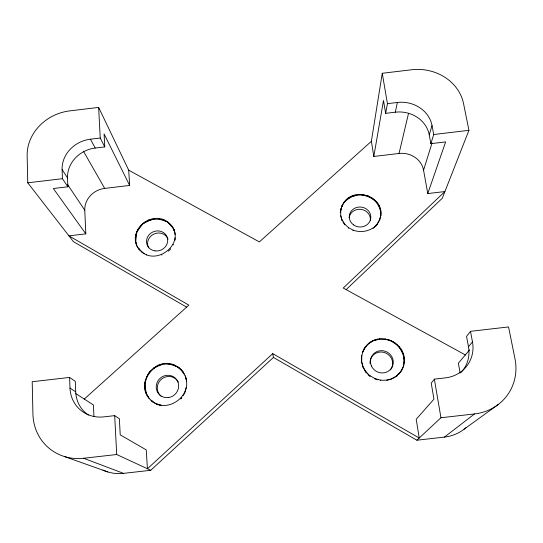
<?xml version="1.0" encoding="UTF-8"?>
<svg xmlns="http://www.w3.org/2000/svg" width="543" height="543" viewBox="0 0 543 543"><rect width="100%" height="100%" fill="white"/><g stroke="black" fill="none" stroke-linecap="round" stroke-linejoin="round"><path stroke-width="0.81" d="M144.825 389.005L145.572 380.175M152.902 402.058L151.701 400.836C167.285 414.424 192.921 395.63 185.367 376.625L186.575 379.625M135.621 241.744L136.761 231.929M144.54 253.791L142.381 252.536L138.648 248.45C154.782 270.224 190.24 240.624 168.215 222.325C150.995 208.899 125.019 232.112 139.537 250.031M175.131 237.786L174.989 240.237L174.731 239.653M158.257 404.963C123.661 388.374 162.656 342.925 184.355 373.937M375.756 226.221C397.435 198.175 345.104 178.396 340.217 212.625M340.99 208.566L340.665 210.935L342.07 205.614M340.726 210.297L340.739 215.171L342.049 220.519L340.678 215.795M341.404 207.27L344.669 201.433M403.571 366.274L404.243 361.455M344.696 224.775L344.771 224.157L342.117 219.895M343.305 203.333L348.273 198.697L348.355 198.039M361.747 355.278L361.631 362.113L361.686 356.303L361.577 356.683C368.032 323.384 416.854 341.554 401.318 371.283M348.45 228.27L348.525 227.66L344.771 224.157M347.208 199.288L352.78 196.308L352.869 195.643M351.586 196.62L357.81 195.08L357.905 194.414M353.038 230.755L353.126 230.151L348.525 227.66M465.534 355.034L343.224 288.041L444.914 191.543L427.775 193.566L423.554 170.149A21.496 19.467 7.7 0 0 399.051 153.465L373.815 156.459L371.371 141.302L382.258 73.285L411.594 69.762A45.408 40.08 6.3 0 1 463.539 103.55L468.935 130.327L442.28 198.276L346.183 289.575M357.81 195.08L363.029 195.1L363.138 194.435M373.815 156.459L383.487 100.475L385.659 113.344L395.338 112.184A29.743 26.621 6 0 1 429.235 134.834L430.87 143.664L445.627 141.913L427.775 193.566M374.731 200.238L368.093 196.356L368.208 195.697M385.659 113.344L387.43 103.652L382.258 73.285M377.494 203.469L372.661 198.779L372.783 198.12M380.494 209.36L376.421 202.206L376.55 201.555M395.338 112.184L397.333 102.464L387.43 103.652M373.109 228.406L376.93 224.327L379.509 220.078L380.792 215.354M380.942 213.494L379.252 205.763M374.337 227.252L376.93 224.327M380.704 210.467L380.65 215.985L380.928 214.852M379.509 220.078L379.367 220.702L379.957 219.677M399.051 153.465L408.519 113.378M363.063 351.09L362.324 352.604M364.312 348.226L362.955 351.477L365.785 346.454M429.235 134.834L432.024 125.514A30.428 27.13 5.8 0 0 397.333 102.464M430.87 143.664L433.708 134.515L432.024 125.514M364.76 347.764L369.654 342.694M423.554 170.149L432.079 142.884M148.314 373.747L144.689 383.48L146.257 393.621M363.24 367.041L365.968 372.172L363.124 367.394L361.74 361.74M183.039 395.698L184.756 393.003L186.215 387.403M368.405 343.753L374.412 340.074M146.766 221.272C138.065 225.8 133.062 236.524 136.958 245.87M373.007 340.821L379.584 339.165L379.733 338.751M368.785 375.22L369.966 376.116L366.084 371.826M385.272 338.825L385.109 339.232L379.584 339.165M386.555 339.436L385.109 339.232L390.478 340.692L390.648 340.285M395.514 343.033L395.338 343.441L401.182 349.577M342.002 206.259L342.653 204.792M380.283 380.453L380.433 380.12C387.824 381.071 395.474 378.2 400.15 372.335L399.091 373.822M403.727 355.326L399.349 347.296L399.539 346.902M404.277 360.118L402.438 351.626M391.455 378.858L391.286 379.197L395.399 376.896M404.012 356.894L403.958 362.717L404.155 362.351M397.218 375.851L396.085 376.516L396.268 376.17M403.259 366.837L399.96 372.688L396.085 376.516M146.345 377.494L151.49 370.048M137.094 231.42L142.877 223.702L152.332 219.216M273.428 357.443L150.744 470.286L123.546 473.36L83.608 458.265A50.798 47.18 -48.9 0 1 32.926 414.004L32.207 381.729L69.613 377.426L69.999 388.089A33.374 31.209 -45.3 0 0 103.801 416.875L114.682 415.633L119.365 418.728L120.234 434.868L146.243 449.882L147.424 468.745L272.742 353.636L273.428 357.443L416.888 440.21L444.412 437.101L474.507 413.942A51.218 47.872 32.6 0 0 514.995 358.869L508.56 326.94L470.496 331.318L466.552 336.422L468.466 346.753A32.784 30.897 29.1 0 1 461.041 372.518M470.496 331.318L472.478 341.886A33.605 31.616 28.5 0 1 445.389 377.874L434.366 379.136L431.244 383.148L433.952 399.18L416.209 419.264L419.237 438.025L272.742 353.636M365.67 346.848L366.539 345.742M468.466 346.753L472.478 341.886M180.812 398.867L181.756 397.727L181.498 397.428M344.601 202.084L345.64 200.835M469.607 349.855L458.353 363.213L460.138 373.095M399.96 372.688L400.863 371.751M376.794 224.945L377.656 224.096M148.633 373.095L156.533 366.267M180.581 398.827L181.756 397.727M416.888 440.21L440.943 417.75L474.507 413.942M84.226 399.105L188.849 305.118L68.92 235.845L85.821 233.857L84.769 210.229L67.447 184.328M371.371 141.302L259.364 241.913L128.705 170.176L98.643 107.405L69.667 110.894A45.008 39.612 -23.7 0 0 27.15 155.698L27.754 182.815L73.448 241.683L186.785 307.25M168.276 251.226L170.502 249.237L170.237 248.674M369.525 343.101L371.236 341.839M464.075 429.208L498.42 404.365M348.273 198.697L350.988 196.783M153.011 368.609L162.405 364.027M373.238 227.795C367.38 231.8 359.758 232.601 353.126 230.151M374.276 340.481L377.609 339.178M352.78 196.308L355.936 195.107M157.124 365.839L164.353 364.014L171.88 364.401M147.329 220.892L154.171 219.189L160.959 219.433M386.664 380.351L390.512 379.387M67.868 186.785L62.425 178.688L62.099 169.592A30.191 26.838 -23.3 0 1 90.45 139.191L100.238 138.024L104.779 146.909L95.208 148.049A29.519 26.342 -23.4 0 0 67.529 177.866L67.868 186.785L53.336 188.516L85.821 233.857M27.754 182.815L62.425 178.688M433.708 134.515L468.935 130.327M84.769 210.229A21.333 19.276 -24.9 0 1 104.69 188.401L129.662 185.434L128.705 170.176M83.608 458.265L116.704 454.511L150.744 470.286M361.204 194.679L365.758 195.439M159.683 405.18L161.108 405.39M363.029 195.1L371.29 197.577M173.339 228.291L167.224 221.727L159.303 219.216L159.018 218.598M167.916 363.606L178.165 366.973M380.433 380.12L374.989 378.607L370.095 375.776M374.846 378.939L377.955 379.808M155.291 403.395L161.067 405.282M64.502 456.554L107.792 471.935M388.727 339.742L393.872 342.083M366.993 195.799L368.093 196.356M162.622 219.65C169.09 222.148 174.473 227.32 175.104 234.549M390.478 340.692L397.103 344.751M173.285 364.611C176.679 366.905 181.226 368.358 183.134 372.22L178.606 367.428M75.837 393.621L93.43 404.969L93.946 416.59M69.999 388.089L75.701 391.808A32.56 30.51 -45.8 0 0 88.407 415.083M69.613 377.426L75.307 381.383L75.701 391.808M150.927 400.225L152.013 401.128M371.745 197.978L372.661 198.779M148.069 396.865L149.298 398.867M145.646 392.053L148.395 397.164L146.793 394.836M366.539 372.736L369.966 376.116M149.759 371.371L150.072 371.717M153.852 367.604L154.158 367.957M158.732 364.977L159.031 365.33M164.061 363.654L164.353 364.014M365.059 371.018L365.968 372.172M169.497 363.735L169.776 364.095M174.67 365.208L174.941 365.568M179.238 367.984L179.495 368.337M137.087 246.434L138.967 249.02M375.756 201.215L376.421 202.206M62.099 169.592L67.529 177.866M398.637 346.19L399.349 347.296M342.932 221.938L344.255 224.062M83.446 151.212L104.69 188.401M136.374 244.167L136.7 244.737L135.893 242.497M142.062 251.979L142.381 252.536M135.39 239.409L135.716 239.992M146.386 254.491L146.698 255.047M135.757 234.515L136.083 235.099M137.44 229.804L137.766 230.402M90.45 139.191L95.208 148.049M140.325 225.61L140.644 226.214M182.882 371.874L185.611 376.964L186.588 381.491M144.207 222.202L144.519 222.806M161.658 254.599L161.943 255.156M129.662 185.434L104.08 133.938L104.779 146.909M148.83 219.8L149.128 220.417M153.879 218.578L154.171 219.189M173.102 244.404L173.36 244.981M163.905 219.874L164.176 220.492M168.215 222.325L168.479 222.935M171.649 225.779L171.907 226.383M173.97 230.015L174.228 230.612L173.814 228.929M145.286 390.349L145.972 392.358M378.559 204.738L379.116 206.408M401.84 350.771L402.241 352.013M361.842 362.867L363.124 367.394M185.312 375.708L185.611 376.964M434.366 379.136L440.943 417.75M361.319 359.982L361.631 362.113M98.643 107.405L100.238 138.024M114.682 415.633L116.704 454.511M177.602 380.908A11.369 10.894 -44.3 0 1 178.348 382.129M161.088 396.268A11.369 10.894 -44.3 0 1 160.735 379.835A11.369 10.894 -44.3 0 1 177.174 380.344M349.068 217.811A10.717 9.93 5.5 0 1 360.993 209.347A10.717 9.93 5.5 0 1 370.326 220.506M465.833 427.769A42.089 39.815 37.3 0 1 444.412 437.101M123.546 473.36A41.784 39.361 -53.3 0 1 102.898 470.062M148.646 247.866A10.663 9.862 -23 0 1 154.049 233.972A10.663 9.862 -23 0 1 168.072 239.171M370.048 363.606A11.423 10.982 27.4 0 1 384.451 352.536A11.423 10.982 27.4 0 1 390.465 369.932M168.255 397.591A11.451 10.969 -44.1 0 0 176.685 379.754A11.451 10.969 -44.1 0 0 157.307 382.048A11.451 10.969 -44.1 0 0 168.255 397.591M353.602 224.924A10.792 9.991 5.5 0 0 370.76 218.32A10.792 9.991 5.5 0 0 355.794 207.759A10.792 9.991 5.5 0 0 353.602 224.924M371.419 365.948A11.505 11.057 27.1 0 0 391.062 368.697A11.505 11.057 27.1 0 0 383.134 350.764A11.505 11.057 27.1 0 0 371.419 365.948M155.094 250.9A10.738 9.923 -22.9 0 0 167.135 237.121A10.738 9.923 -22.9 0 0 149.081 234.8A10.738 9.923 -22.9 0 0 155.094 250.9"/></g></svg>
